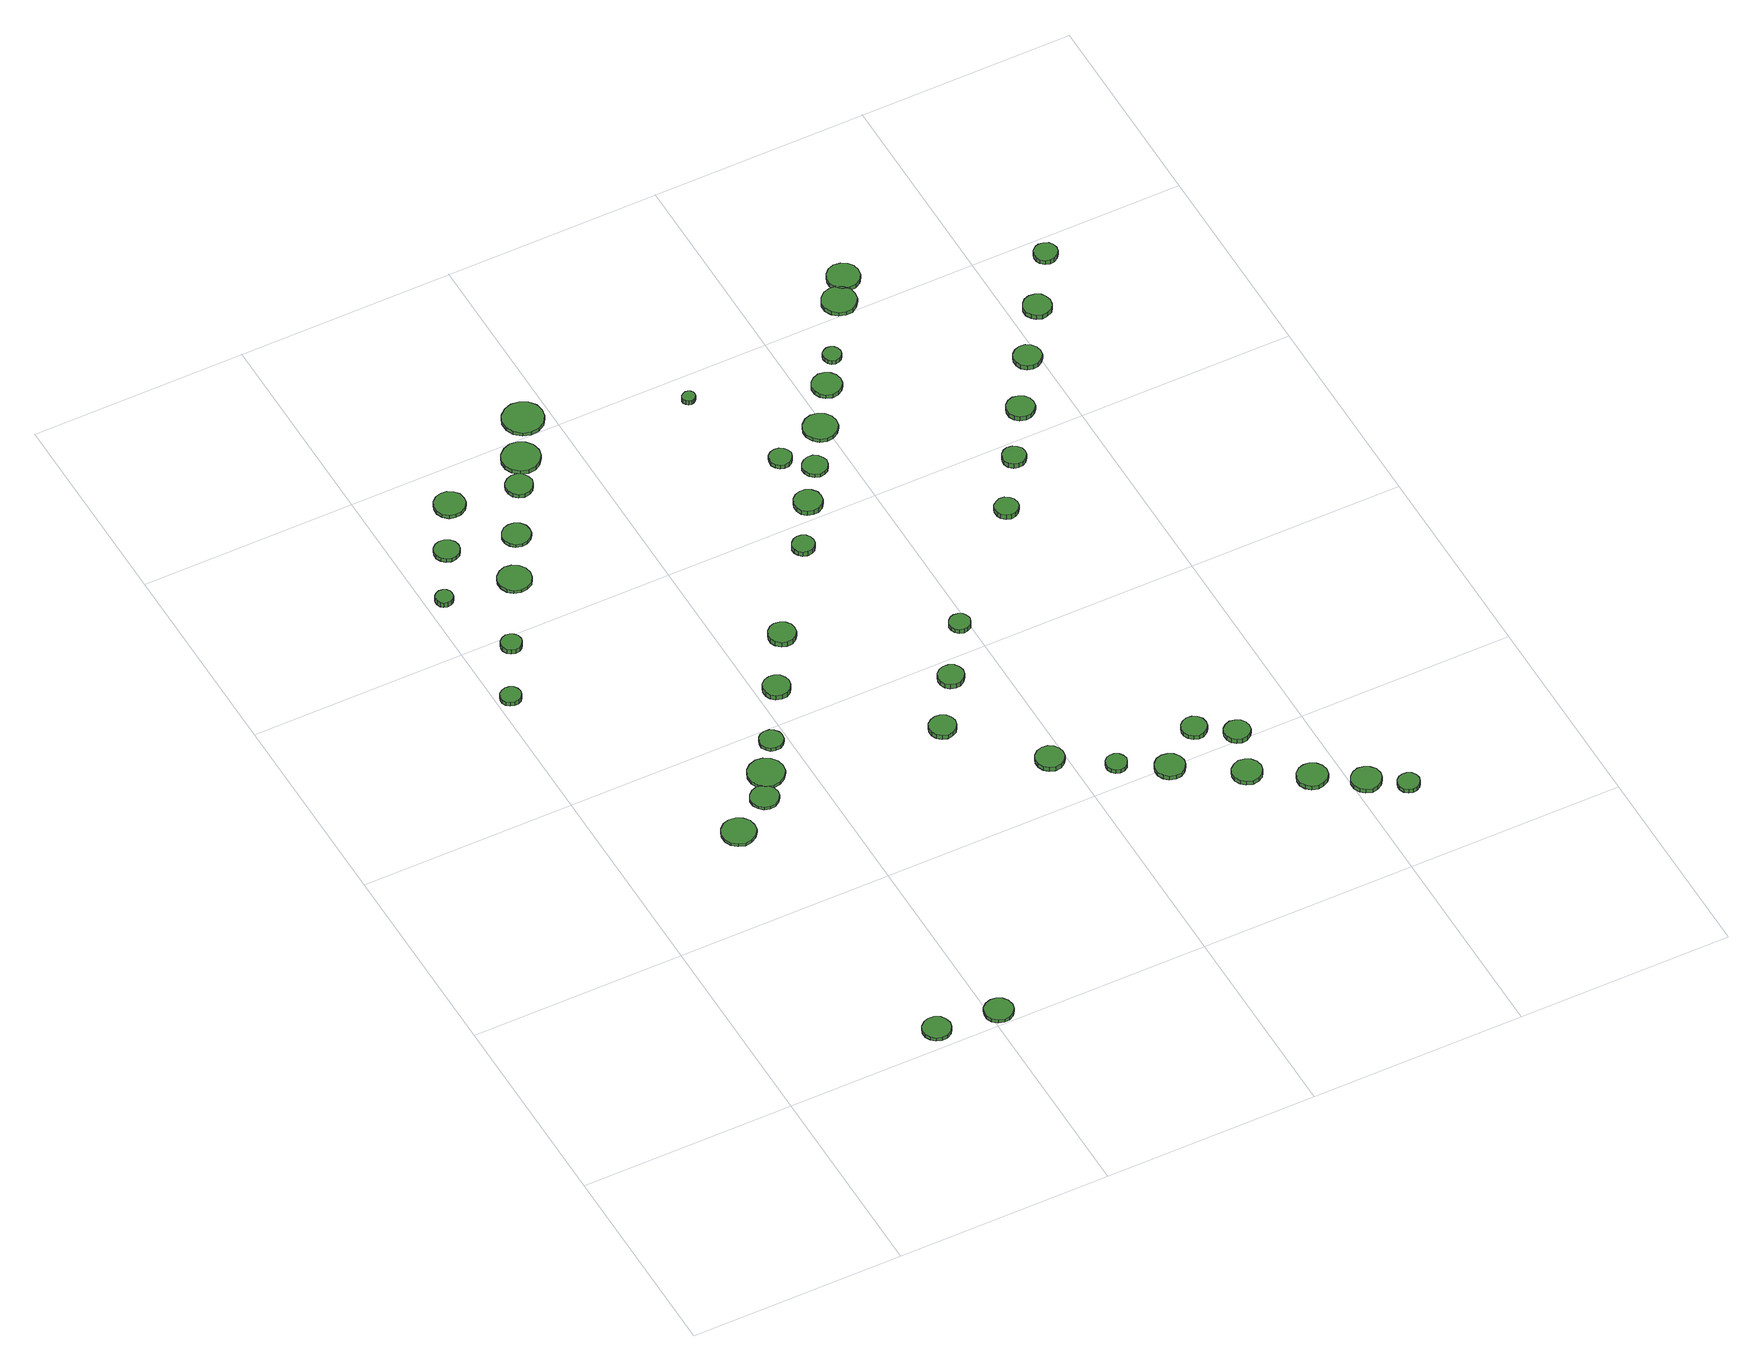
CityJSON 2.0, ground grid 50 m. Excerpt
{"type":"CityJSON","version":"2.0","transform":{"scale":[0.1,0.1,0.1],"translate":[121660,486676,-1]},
"CityObjects":{
"tree1":{"type":"SolitaryVegetationObject","attributes":{"function":"something"},"geometry":[{"type":"MultiSurface","lod":"1","boundaries":[[[0,1,2,3,4,5,6,7,8,9,10,11,12,13,14]],[[15,16,17,18,19,20,21,22,23,24,25,26,27,28,29]],[[0,29,28,1]],[[1,28,27,2]],[[2,27,26,3]],[[3,26,25,4]],[[4,25,24,5]],[[5,24,23,6]],[[6,23,22,7]],[[7,22,21,8]],[[8,21,20,9]],[[9,20,19,10]],[[10,19,18,11]],[[11,18,17,12]],[[12,17,16,13]],[[13,16,15,14]],[[14,15,29,0]]]}]},
"tree2":{"type":"SolitaryVegetationObject","attributes":{"function":"something"},"geometry":[{"type":"MultiSurface","lod":"1","boundaries":[[[30,31,32,33,34,35,36,37,38,39,40,41,42,43,44]],[[45,46,47,48,49,50,51,52,53,54,55,56,57,58,59]],[[30,59,58,31]],[[31,58,57,32]],[[32,57,56,33]],[[33,56,55,34]],[[34,55,54,35]],[[35,54,53,36]],[[36,53,52,37]],[[37,52,51,38]],[[38,51,50,39]],[[39,50,49,40]],[[40,49,48,41]],[[41,48,47,42]],[[42,47,46,43]],[[43,46,45,44]],[[44,45,59,30]]]}]},
"tree3":{"type":"SolitaryVegetationObject","attributes":{"function":"something"},"geometry":[{"type":"MultiSurface","lod":"1","boundaries":[[[60,61,62,63,64,65,66,67,68,69,70,71,72,73,74]],[[75,76,77,78,79,80,81,82,83,84,85,86,87,88,89]],[[60,89,88,61]],[[61,88,87,62]],[[62,87,86,63]],[[63,86,85,64]],[[64,85,84,65]],[[65,84,83,66]],[[66,83,82,67]],[[67,82,81,68]],[[68,81,80,69]],[[69,80,79,70]],[[70,79,78,71]],[[71,78,77,72]],[[72,77,76,73]],[[73,76,75,74]],[[74,75,89,60]]]}]},
"tree4":{"type":"SolitaryVegetationObject","attributes":{"function":"something"},"geometry":[{"type":"MultiSurface","lod":"1","boundaries":[[[90,91,92,93,94,95,96,97,98,99,100,101,102,103,104]],[[105,106,107,108,109,110,111,112,113,114,115,116,117,118,119]],[[90,119,118,91]],[[91,118,117,92]],[[92,117,116,93]],[[93,116,115,94]],[[94,115,114,95]],[[95,114,113,96]],[[96,113,112,97]],[[97,112,111,98]],[[98,111,110,99]],[[99,110,109,100]],[[100,109,108,101]],[[101,108,107,102]],[[102,107,106,103]],[[103,106,105,104]],[[104,105,119,90]]]}]},
"tree5":{"type":"SolitaryVegetationObject","attributes":{"function":"something"},"geometry":[{"type":"MultiSurface","lod":"1","boundaries":[[[120,121,122,123,124,125,126,127,128,129,130,131,132,133,134]],[[135,136,137,138,139,140,141,142,143,144,145,146,147,148,149]],[[120,149,148,121]],[[121,148,147,122]],[[122,147,146,123]],[[123,146,145,124]],[[124,145,144,125]],[[125,144,143,126]],[[126,143,142,127]],[[127,142,141,128]],[[128,141,140,129]],[[129,140,139,130]],[[130,139,138,131]],[[131,138,137,132]],[[132,137,136,133]],[[133,136,135,134]],[[134,135,149,120]]]}]},
"tree6":{"type":"SolitaryVegetationObject","attributes":{"function":"something"},"geometry":[{"type":"MultiSurface","lod":"1","boundaries":[[[150,151,152,153,154,155,156,157,158,159,160,161,162,163,164]],[[165,166,167,168,169,170,171,172,173,174,175,176,177,178,179]],[[150,179,178,151]],[[151,178,177,152]],[[152,177,176,153]],[[153,176,175,154]],[[154,175,174,155]],[[155,174,173,156]],[[156,173,172,157]],[[157,172,171,158]],[[158,171,170,159]],[[159,170,169,160]],[[160,169,168,161]],[[161,168,167,162]],[[162,167,166,163]],[[163,166,165,164]],[[164,165,179,150]]]}]},
"tree7":{"type":"SolitaryVegetationObject","attributes":{"function":"something"},"geometry":[{"type":"MultiSurface","lod":"1","boundaries":[[[180,181,182,183,184,185,186,187,188,189,190,191,192,193,194]],[[195,196,197,198,199,200,201,202,203,204,205,206,207,208,209]],[[180,209,208,181]],[[181,208,207,182]],[[182,207,206,183]],[[183,206,205,184]],[[184,205,204,185]],[[185,204,203,186]],[[186,203,202,187]],[[187,202,201,188]],[[188,201,200,189]],[[189,200,199,190]],[[190,199,198,191]],[[191,198,197,192]],[[192,197,196,193]],[[193,196,195,194]],[[194,195,209,180]]]}]},
"tree8":{"type":"SolitaryVegetationObject","attributes":{"function":"something"},"geometry":[{"type":"MultiSurface","lod":"1","boundaries":[[[210,211,212,213,214,215,216,217,218,219,220,221,222,223,224]],[[225,226,227,228,229,230,231,232,233,234,235,236,237,238,239]],[[210,239,238,211]],[[211,238,237,212]],[[212,237,236,213]],[[213,236,235,214]],[[214,235,234,215]],[[215,234,233,216]],[[216,233,232,217]],[[217,232,231,218]],[[218,231,230,219]],[[219,230,229,220]],[[220,229,228,221]],[[221,228,227,222]],[[222,227,226,223]],[[223,226,225,224]],[[224,225,239,210]]]}]},
"tree9":{"type":"SolitaryVegetationObject","attributes":{"function":"something"},"geometry":[{"type":"MultiSurface","lod":"1","boundaries":[[[240,241,242,243,244,245,246,247,248,249,250,251,252,253,254]],[[255,256,257,258,259,260,261,262,263,264,265,266,267,268,269]],[[240,269,268,241]],[[241,268,267,242]],[[242,267,266,243]],[[243,266,265,244]],[[244,265,264,245]],[[245,264,263,246]],[[246,263,262,247]],[[247,262,261,248]],[[248,261,260,249]],[[249,260,259,250]],[[250,259,258,251]],[[251,258,257,252]],[[252,257,256,253]],[[253,256,255,254]],[[254,255,269,240]]]}]},
"tree10":{"type":"SolitaryVegetationObject","attributes":{"function":"something"},"geometry":[{"type":"MultiSurface","lod":"1","boundaries":[[[270,271,272,273,274,275,276,277,278,279,280,281,282,283,284]],[[285,286,287,288,289,290,291,292,293,294,295,296,297,298,299]],[[270,299,298,271]],[[271,298,297,272]],[[272,297,296,273]],[[273,296,295,274]],[[274,295,294,275]],[[275,294,293,276]],[[276,293,292,277]],[[277,292,291,278]],[[278,291,290,279]],[[279,290,289,280]],[[280,289,288,281]],[[281,288,287,282]],[[282,287,286,283]],[[283,286,285,284]],[[284,285,299,270]]]}]},
"tree11":{"type":"SolitaryVegetationObject","attributes":{"function":"something"},"geometry":[{"type":"MultiSurface","lod":"1","boundaries":[[[300,301,302,303,304,305,306,307,308,309,310,311,312,313,314]],[[315,316,317,318,319,320,321,322,323,324,325,326,327,328,329]],[[300,329,328,301]],[[301,328,327,302]],[[302,327,326,303]],[[303,326,325,304]],[[304,325,324,305]],[[305,324,323,306]],[[306,323,322,307]],[[307,322,321,308]],[[308,321,320,309]],[[309,320,319,310]],[[310,319,318,311]],[[311,318,317,312]],[[312,317,316,313]],[[313,316,315,314]],[[314,315,329,300]]]}]},
"tree12":{"type":"SolitaryVegetationObject","attributes":{"function":"something"},"geometry":[{"type":"MultiSurface","lod":"1","boundaries":[[[330,331,332,333,334,335,336,337,338,339,340,341,342,343,344]],[[345,346,347,348,349,350,351,352,353,354,355,356,357,358,359]],[[330,359,358,331]],[[331,358,357,332]],[[332,357,356,333]],[[333,356,355,334]],[[334,355,354,335]],[[335,354,353,336]],[[336,353,352,337]],[[337,352,351,338]],[[338,351,350,339]],[[339,350,349,340]],[[340,349,348,341]],[[341,348,347,342]],[[342,347,346,343]],[[343,346,345,344]],[[344,345,359,330]]]}]},
"tree13":{"type":"SolitaryVegetationObject","attributes":{"function":"something"},"geometry":[{"type":"MultiSurface","lod":"1","boundaries":[[[360,361,362,363,364,365,366,367,368,369,370,371,372,373,374]],[[375,376,377,378,379,380,381,382,383,384,385,386,387,388,389]],[[360,389,388,361]],[[361,388,387,362]],[[362,387,386,363]],[[363,386,385,364]],[[364,385,384,365]],[[365,384,383,366]],[[366,383,382,367]],[[367,382,381,368]],[[368,381,380,369]],[[369,380,379,370]],[[370,379,378,371]],[[371,378,377,372]],[[372,377,376,373]],[[373,376,375,374]],[[374,375,389,360]]]}]},
"tree14":{"type":"SolitaryVegetationObject","attributes":{"function":"something"},"geometry":[{"type":"MultiSurface","lod":"1","boundaries":[[[390,391,392,393,394,395,396,397,398,399,400,401,402,403,404]],[[405,406,407,408,409,410,411,412,413,414,415,416,417,418,419]],[[390,419,418,391]],[[391,418,417,392]],[[392,417,416,393]],[[393,416,415,394]],[[394,415,414,395]],[[395,414,413,396]],[[396,413,412,397]],[[397,412,411,398]],[[398,411,410,399]],[[399,410,409,400]],[[400,409,408,401]],[[401,408,407,402]],[[402,407,406,403]],[[403,406,405,404]],[[404,405,419,390]]]}]},
"tree15":{"type":"SolitaryVegetationObject","attributes":{"function":"something"},"geometry":[{"type":"MultiSurface","lod":"1","boundaries":[[[420,421,422,423,424,425,426,427,428,429,430,431,432,433,434]],[[435,436,437,438,439,440,441,442,443,444,445,446,447,448,449]],[[420,449,448,421]],[[421,448,447,422]],[[422,447,446,423]],[[423,446,445,424]],[[424,445,444,425]],[[425,444,443,426]],[[426,443,442,427]],[[427,442,441,428]],[[428,441,440,429]],[[429,440,439,430]],[[430,439,438,431]],[[431,438,437,432]],[[432,437,436,433]],[[433,436,435,434]],[[434,435,449,420]]]}]},
"tree16":{"type":"SolitaryVegetationObject","attributes":{"function":"something"},"geometry":[{"type":"MultiSurface","lod":"1","boundaries":[[[450,451,452,453,454,455,456,457,458,459,460,461,462,463,464]],[[465,466,467,468,469,470,471,472,473,474,475,476,477,478,479]],[[450,479,478,451]],[[451,478,477,452]],[[452,477,476,453]],[[453,476,475,454]],[[454,475,474,455]],[[455,474,473,456]],[[456,473,472,457]],[[457,472,471,458]],[[458,471,470,459]],[[459,470,469,460]],[[460,469,468,461]],[[461,468,467,462]],[[462,467,466,463]],[[463,466,465,464]],[[464,465,479,450]]]}]},
"tree17":{"type":"SolitaryVegetationObject","attributes":{"function":"something"},"geometry":[{"type":"MultiSurface","lod":"1","boundaries":[[[480,481,482,483,484,485,486,487,488,489,490,491,492,493,494]],[[495,496,497,498,499,500,501,502,503,504,505,506,507,508,509]],[[480,509,508,481]],[[481,508,507,482]],[[482,507,506,483]],[[483,506,505,484]],[[484,505,504,485]],[[485,504,503,486]],[[486,503,502,487]],[[487,502,501,488]],[[488,501,500,489]],[[489,500,499,490]],[[490,499,498,491]],[[491,498,497,492]],[[492,497,496,493]],[[493,496,495,494]],[[494,495,509,480]]]}]},
"tree18":{"type":"SolitaryVegetationObject","attributes":{"function":"something"},"geometry":[{"type":"MultiSurface","lod":"1","boundaries":[[[510,511,512,513,514,515,516,517,518,519,520,521,522,523,524]],[[525,526,527,528,529,530,531,532,533,534,535,536,537,538,539]],[[510,539,538,511]],[[511,538,537,512]],[[512,537,536,513]],[[513,536,535,514]],[[514,535,534,515]],[[515,534,533,516]],[[516,533,532,517]],[[517,532,531,518]],[[518,531,530,519]],[[519,530,529,520]],[[520,529,528,521]],[[521,528,527,522]],[[522,527,526,523]],[[523,526,525,524]],[[524,525,539,510]]]}]},
"tree19":{"type":"SolitaryVegetationObject","attributes":{"function":"something"},"geometry":[{"type":"MultiSurface","lod":"1","boundaries":[[[540,541,542,543,544,545,546,547,548,549,550,551,552,553,554]],[[555,556,557,558,559,560,561,562,563,564,565,566,567,568,569]],[[540,569,568,541]],[[541,568,567,542]],[[542,567,566,543]],[[543,566,565,544]],[[544,565,564,545]],[[545,564,563,546]],[[546,563,562,547]],[[547,562,561,548]],[[548,561,560,549]],[[549,560,559,550]],[[550,559,558,551]],[[551,558,557,552]],[[552,557,556,553]],[[553,556,555,554]],[[554,555,569,540]]]}]},
"tree20":{"type":"SolitaryVegetationObject","attributes":{"function":"something"},"geometry":[{"type":"MultiSurface","lod":"1","boundaries":[[[570,571,572,573,574,575,576,577,578,579,580,581,582,583,584]],[[585,586,587,588,589,590,591,592,593,594,595,596,597,598,599]],[[570,599,598,571]],[[571,598,597,572]],[[572,597,596,573]],[[573,596,595,574]],[[574,595,594,575]],[[575,594,593,576]],[[576,593,592,577]],[[577,592,591,578]],[[578,591,590,579]],[[579,590,589,580]],[[580,589,588,581]],[[581,588,587,582]],[[582,587,586,583]],[[583,586,585,584]],[[584,585,599,570]]]}]},
"tree21":{"type":"SolitaryVegetationObject","attributes":{"function":"something"},"geometry":[{"type":"MultiSurface","lod":"1","boundaries":[[[600,601,602,603,604,605,606,607,608,609,610,611,612,613,614]],[[615,616,617,618,619,620,621,622,623,624,625,626,627,628,629]],[[600,629,628,601]],[[601,628,627,602]],[[602,627,626,603]],[[603,626,625,604]],[[604,625,624,605]],[[605,624,623,606]],[[606,623,622,607]],[[607,622,621,608]],[[608,621,620,609]],[[609,620,619,610]],[[610,619,618,611]],[[611,618,617,612]],[[612,617,616,613]],[[613,616,615,614]],[[614,615,629,600]]]}]},
"tree22":{"type":"SolitaryVegetationObject","attributes":{"function":"something"},"geometry":[{"type":"MultiSurface","lod":"1","boundaries":[[[630,631,632,633,634,635,636,637,638,639,640,641,642,643,644]],[[645,646,647,648,649,650,651,652,653,654,655,656,657,658,659]],[[630,659,658,631]],[[631,658,657,632]],[[632,657,656,633]],[[633,656,655,634]],[[634,655,654,635]],[[635,654,653,636]],[[636,653,652,637]],[[637,652,651,638]],[[638,651,650,639]],[[639,650,649,640]],[[640,649,648,641]],[[641,648,647,642]],[[642,647,646,643]],[[643,646,645,644]],[[644,645,659,630]]]}]},
"tree23":{"type":"SolitaryVegetationObject","attributes":{"function":"something"},"geometry":[{"type":"MultiSurface","lod":"1","boundaries":[[[660,661,662,663,664,665,666,667,668,669,670,671,672,673,674]],[[675,676,677,678,679,680,681,682,683,684,685,686,687,688,689]],[[660,689,688,661]],[[661,688,687,662]],[[662,687,686,663]],[[663,686,685,664]],[[664,685,684,665]],[[665,684,683,666]],[[666,683,682,667]],[[667,682,681,668]],[[668,681,680,669]],[[669,680,679,670]],[[670,679,678,671]],[[671,678,677,672]],[[672,677,676,673]],[[673,676,675,674]],[[674,675,689,660]]]}]},
"tree24":{"type":"SolitaryVegetationObject","attributes":{"function":"something"},"geometry":[{"type":"MultiSurface","lod":"1","boundaries":[[[690,691,692,693,694,695,696,697,698,699,700,701,702,703,704]],[[705,706,707,708,709,710,711,712,713,714,715,716,717,718,719]],[[690,719,718,691]],[[691,718,717,692]],[[692,717,716,693]],[[693,716,715,694]],[[694,715,714,695]],[[695,714,713,696]],[[696,713,712,697]],[[697,712,711,698]],[[698,711,710,699]],[[699,710,709,700]],[[700,709,708,701]],[[701,708,707,702]],[[702,707,706,703]],[[703,706,705,704]],[[704,705,719,690]]]}]},
"tree25":{"type":"SolitaryVegetationObject","attributes":{"function":"something"},"geometry":[{"type":"MultiSurface","lod":"1","boundaries":[[[720,721,722,723,724,725,726,727,728,729,730,731,732,733,734]],[[735,736,737,738,739,740,741,742,743,744,745,746,747,748,749]],[[720,749,748,721]],[[721,748,747,722]],[[722,747,746,723]],[[723,746,745,724]],[[724,745,744,725]],[[725,744,743,726]],[[726,743,742,727]],[[727,742,741,728]],[[728,741,740,729]],[[729,740,739,730]],[[730,739,738,731]],[[731,738,737,732]],[[732,737,736,733]],[[733,736,735,734]],[[734,735,749,720]]]}]},
"tree26":{"type":"SolitaryVegetationObject","attributes":{"function":"something"},"geometry":[{"type":"MultiSurface","lod":"1","boundaries":[[[750,751,752,753,754,755,756,757,758,759,760,761,762,763,764]],[[765,766,767,768,769,770,771,772,773,774,775,776,777,778,779]],[[750,779,778,751]],[[751,778,777,752]],[[752,777,776,753]],[[753,776,775,754]],[[754,775,774,755]],[[755,774,773,756]],[[756,773,772,757]],[[757,772,771,758]],[[758,771,770,759]],[[759,770,769,760]],[[760,769,768,761]],[[761,768,767,762]],[[762,767,766,763]],[[763,766,765,764]],[[764,765,779,750]]]}]},
"tree27":{"type":"SolitaryVegetationObject","attributes":{"function":"something"},"geometry":[{"type":"MultiSurface","lod":"1","boundaries":[[[780,781,782,783,784,785,786,787,788,789,790,791,792,793,794]],[[795,796,797,798,799,800,801,802,803,804,805,806,807,808,809]],[[780,809,808,781]],[[781,808,807,782]],[[782,807,806,783]],[[783,806,805,784]],[[784,805,804,785]],[[785,804,803,786]],[[786,803,802,787]],[[787,802,801,788]],[[788,801,800,789]],[[789,800,799,790]],[[790,799,798,791]],[[791,798,797,792]],[[792,797,796,793]],[[793,796,795,794]],[[794,795,809,780]]]}]},
"tree28":{"type":"SolitaryVegetationObject","attributes":{"function":"something"},"geometry":[{"type":"MultiSurface","lod":"1","boundaries":[[[810,811,812,813,814,815,816,817,818,819,820,821,822,823,824]],[[825,826,827,828,829,830,831,832,833,834,835,836,837,838,839]],[[810,839,838,811]],[[811,838,837,812]],[[812,837,836,813]],[[813,836,835,814]],[[814,835,834,815]],[[815,834,833,816]],[[816,833,832,817]],[[817,832,831,818]],[[818,831,830,819]],[[819,830,829,820]],[[820,829,828,821]],[[821,828,827,822]],[[822,827,826,823]],[[823,826,825,824]],[[824,825,839,810]]]}]},
"tree29":{"type":"SolitaryVegetationObject","attributes":{"function":"something"},"geometry":[{"type":"MultiSurface","lod":"1","boundaries":[[[840,841,842,843,844,845,846,847,848,849,850,851,852,853,854]],[[855,856,857,858,859,860,861,862,863,864,865,866,867,868,869]],[[840,869,868,841]],[[841,868,867,842]],[[842,867,866,843]],[[843,866,865,844]],[[844,865,864,845]],[[845,864,863,846]],[[846,863,862,847]],[[847,862,861,848]],[[848,861,860,849]],[[849,860,859,850]],[[850,859,858,851]],[[851,858,857,852]],[[852,857,856,853]],[[853,856,855,854]],[[854,855,869,840]]]}]},
"tree30":{"type":"SolitaryVegetationObject","attributes":{"function":"something"},"geometry":[{"type":"MultiSurface","lod":"1","boundaries":[[[870,871,872,873,874,875,876,877,878,879,880,881,882,883,884]],[[885,886,887,888,889,890,891,892,893,894,895,896,897,898,899]],[[870,899,898,871]],[[871,898,897,872]],[[872,897,896,873]],[[873,896,895,874]],[[874,895,894,875]],[[875,894,893,876]],[[876,893,892,877]],[[877,892,891,878]],[[878,891,890,879]],[[879,890,889,880]],[[880,889,888,881]],[[881,888,887,882]],[[882,887,886,883]],[[883,886,885,884]],[[884,885,899,870]]]}]},
"tree31":{"type":"SolitaryVegetationObject","attributes":{"function":"something"},"geometry":[{"type":"MultiSurface","lod":"1","boundaries":[[[900,901,902,903,904,905,906,907,908,909,910,911,912,913,914]],[[915,916,917,918,919,920,921,922,923,924,925,926,927,928,929]],[[900,929,928,901]],[[901,928,927,902]],[[902,927,926,903]],[[903,926,925,904]],[[904,925,924,905]],[[905,924,923,906]],[[906,923,922,907]],[[907,922,921,908]],[[908,921,920,909]],[[909,920,919,910]],[[910,919,918,911]],[[911,918,917,912]],[[912,917,916,913]],[[913,916,915,914]],[[914,915,929,900]]]}]},
"tree32":{"type":"SolitaryVegetationObject","attributes":{"function":"something"},"geometry":[{"type":"MultiSurface","lod":"1","boundaries":[[[930,931,932,933,934,935,936,937,938,939,940,941,942,943,944]],[[945,946,947,948,949,950,951,952,953,954,955,956,957,958,959]],[[930,959,958,931]],[[931,958,957,932]],[[932,957,956,933]],[[933,956,955,934]],[[934,955,954,935]],[[935,954,953,936]],[[936,953,952,937]],[[937,952,951,938]],[[938,951,950,939]],[[939,950,949,940]],[[940,949,948,941]],[[941,948,947,942]],[[942,947,946,943]],[[943,946,945,944]],[[944,945,959,930]]]}]},
"tree33":{"type":"SolitaryVegetationObject","attributes":{"function":"something"},"geometry":[{"type":"MultiSurface","lod":"1","boundaries":[[[960,961,962,963,964,965,966,967,968,969,970,971,972,973,974]],[[975,976,977,978,979,980,981,982,983,984,985,986,987,988,989]],[[960,989,988,961]],[[961,988,987,962]],[[962,987,986,963]],[[963,986,985,964]],[[964,985,984,965]],[[965,984,983,966]],[[966,983,982,967]],[[967,982,981,968]],[[968,981,980,969]],[[969,980,979,970]],[[970,979,978,971]],[[971,978,977,972]],[[972,977,976,973]],[[973,976,975,974]],[[974,975,989,960]]]}]},
"tree34":{"type":"SolitaryVegetationObject","attributes":{"function":"something"},"geometry":[{"type":"MultiSurface","lod":"1","boundaries":[[[990,991,992,993,994,995,996,997,998,999,1000,1001,1002,1003,1004]],[[1005,1006,1007,1008,1009,1010,1011,1012,1013,1014,1015,1016,1017,1018,1019]],[[990,1019,1018,991]],[[991,1018,1017,992]],[[992,1017,1016,993]],[[993,1016,1015,994]],[[994,1015,1014,995]],[[995,1014,1013,996]],[[996,1013,1012,997]],[[997,1012,1011,998]],[[998,1011,1010,999]],[[999,1010,1009,1000]],[[1000,1009,1008,1001]],[[1001,1008,1007,1002]],[[1002,1007,1006,1003]],[[1003,1006,1005,1004]],[[1004,1005,1019,990]]]}]},
"tree35":{"type":"SolitaryVegetationObject","attributes":{"function":"something"},"geometry":[{"type":"MultiSurface","lod":"1","boundaries":[[[1020,1021,1022,1023,1024,1025,1026,1027,1028,1029,1030,1031,1032,1033,1034]],[[1035,1036,1037,1038,1039,1040,1041,1042,1043,1044,1045,1046,1047,1048,1049]],[[1020,1049,1048,1021]],[[1021,1048,1047,1022]],[[1022,1047,1046,1023]],[[1023,1046,1045,1024]],[[1024,1045,1044,1025]],[[1025,1044,1043,1026]],[[1026,1043,1042,1027]],[[1027,1042,1041,1028]],[[1028,1041,1040,1029]],[[1029,1040,1039,1030]],[[1030,1039,1038,1031]],[[1031,1038,1037,1032]],[[1032,1037,1036,1033]],[[1033,1036,1035,1034]],[[1034,1035,1049,1020]]]}]},
"tree36":{"type":"SolitaryVegetationObject","attributes":{"function":"something"},"geometry":[{"type":"MultiSurface","lod":"1","boundaries":[[[1050,1051,1052,1053,1054,1055,1056,1057,1058,1059,1060,1061,1062,1063,1064]],[[1065,1066,1067,1068,1069,1070,1071,1072,1073,1074,1075,1076,1077,1078,1079]],[[1050,1079,1078,1051]],[[1051,1078,1077,1052]],[[1052,1077,1076,1053]],[[1053,1076,1075,1054]],[[1054,1075,1074,1055]],[[1055,1074,1073,1056]],[[1056,1073,1072,1057]],[[1057,1072,1071,1058]],[[1058,1071,1070,1059]],[[1059,1070,1069,1060]],[[1060,1069,1068,1061]],[[1061,1068,1067,1062]],[[1062,1067,1066,1063]],[[1063,1066,1065,1064]],[[1064,1065,1079,1050]]]}]},
"tree37":{"type":"SolitaryVegetationObject","attributes":{"function":"something"},"geometry":[{"type":"MultiSurface","lod":"1","boundaries":[[[1080,1081,1082,1083,1084,1085,1086,1087,1088,1089,1090,1091,1092,1093,1094]],[[1095,1096,1097,1098,1099,1100,1101,1102,1103,1104,1105,1106,1107,1108,1109]],[[1080,1109,1108,1081]],[[1081,1108,1107,1082]],[[1082,1107,1106,1083]],[[1083,1106,1105,1084]],[[1084,1105,1104,1085]],[[1085,1104,1103,1086]],[[1086,1103,1102,1087]],[[1087,1102,1101,1088]],[[1088,1101,1100,1089]],[[1089,1100,1099,1090]],[[1090,1099,1098,1091]],[[1091,1098,1097,1092]],[[1092,1097,1096,1093]],[[1093,1096,1095,1094]],[[1094,1095,1109,1080]]]}]},
"tree38":{"type":"SolitaryVegetationObject","attributes":{"function":"something"},"geometry":[{"type":"MultiSurface","lod":"1","boundaries":[[[1110,1111,1112,1113,1114,1115,1116,1117,1118,1119,1120,1121,1122,1123,1124]],[[1125,1126,1127,1128,1129,1130,1131,1132,1133,1134,1135,1136,1137,1138,1139]],[[1110,1139,1138,1111]],[[1111,1138,1137,1112]],[[1112,1137,1136,1113]],[[1113,1136,1135,1114]],[[1114,1135,1134,1115]],[[1115,1134,1133,1116]],[[1116,1133,1132,1117]],[[1117,1132,1131,1118]],[[1118,1131,1130,1119]],[[1119,1130,1129,1120]],[[1120,1129,1128,1121]],[[1121,1128,1127,1122]],[[1122,1127,1126,1123]],[[1123,1126,1125,1124]],[[1124,1125,1139,1110]]]}]},
"tree39":{"type":"SolitaryVegetationObject","attributes":{"function":"something"},"geometry":[{"type":"MultiSurface","lod":"1","boundaries":[[[1140,1141,1142,1143,1144,1145,1146,1147,1148,1149,1150,1151,1152,1153,1154]],[[1155,1156,1157,1158,1159,1160,1161,1162,1163,1164,1165,1166,1167,1168,1169]],[[1140,1169,1168,1141]],[[1141,1168,1167,1142]],[[1142,1167,1166,1143]],[[1143,1166,1165,1144]],[[1144,1165,1164,1145]],[[1145,1164,1163,1146]],[[1146,1163,1162,1147]],[[1147,1162,1161,1148]],[[1148,1161,1160,1149]],[[1149,1160,1159,1150]],[[1150,1159,1158,1151]],[[1151,1158,1157,1152]],[[1152,1157,1156,1153]],[[1153,1156,1155,1154]],[[1154,1155,1169,1140]]]}]},
"tree40":{"type":"SolitaryVegetationObject","attributes":{"function":"something"},"geometry":[{"type":"MultiSurface","lod":"1","boundaries":[[[1170,1171,1172,1173,1174,1175,1176,1177,1178,1179,1180,1181,1182,1183,1184]],[[1185,1186,1187,1188,1189,1190,1191,1192,1193,1194,1195,1196,1197,1198,1199]],[[1170,1199,1198,1171]],[[1171,1198,1197,1172]],[[1172,1197,1196,1173]],[[1173,1196,1195,1174]],[[1174,1195,1194,1175]],[[1175,1194,1193,1176]],[[1176,1193,1192,1177]],[[1177,1192,1191,1178]],[[1178,1191,1190,1179]],[[1179,1190,1189,1180]],[[1180,1189,1188,1181]],[[1181,1188,1187,1182]],[[1182,1187,1186,1183]],[[1183,1186,1185,1184]],[[1184,1185,1199,1170]]]}]},
"tree41":{"type":"SolitaryVegetationObject","attributes":{"function":"something"},"geometry":[{"type":"MultiSurface","lod":"1","boundaries":[[[1200,1201,1202,1203,1204,1205,1206,1207,1208,1209,1210,1211,1212,1213,1214]],[[1215,1216,1217,1218,1219,1220,1221,1222,1223,1224,1225,1226,1227,1228,1229]],[[1200,1229,1228,1201]],[[1201,1228,1227,1202]],[[1202,1227,1226,1203]],[[1203,1226,1225,1204]],[[1204,1225,1224,1205]],[[1205,1224,1223,1206]],[[1206,1223,1222,1207]],[[1207,1222,1221,1208]],[[1208,1221,1220,1209]],[[1209,1220,1219,1210]],[[1210,1219,1218,1211]],[[1211,1218,1217,1212]],[[1212,1217,1216,1213]],[[1213,1216,1215,1214]],[[1214,1215,1229,1200]]]}]},
"tree42":{"type":"SolitaryVegetationObject","attributes":{"function":"something"},"geometry":[{"type":"MultiSurface","lod":"1","boundaries":[[[1230,1231,1232,1233,1234,1235,1236,1237,1238,1239,1240,1241,1242,1243,1244]],[[1245,1246,1247,1248,1249,1250,1251,1252,1253,1254,1255,1256,1257,1258,1259]],[[1230,1259,1258,1231]],[[1231,1258,1257,1232]],[[1232,1257,1256,1233]],[[1233,1256,1255,1234]],[[1234,1255,1254,1235]],[[1235,1254,1253,1236]],[[1236,1253,1252,1237]],[[1237,1252,1251,1238]],[[1238,1251,1250,1239]],[[1239,1250,1249,1240]],[[1240,1249,1248,1241]],[[1241,1248,1247,1242]],[[1242,1247,1246,1243]],[[1243,1246,1245,1244]],[[1244,1245,1259,1230]]]}]},
"tree43":{"type":"SolitaryVegetationObject","attributes":{"function":"something"},"geometry":[{"type":"MultiSurface","lod":"1","boundaries":[[[1260,1261,1262,1263,1264,1265,1266,1267,1268,1269,1270,1271,1272,1273,1274]],[[1275,1276,1277,1278,1279,1280,1281,1282,1283,1284,1285,1286,1287,1288,1289]],[[1260,1289,1288,1261]],[[1261,1288,1287,1262]],[[1262,1287,1286,1263]],[[1263,1286,1285,1264]],[[1264,1285,1284,1265]],[[1265,1284,1283,1266]],[[1266,1283,1282,1267]],[[1267,1282,1281,1268]],[[1268,1281,1280,1269]],[[1269,1280,1279,1270]],[[1270,1279,1278,1271]],[[1271,1278,1277,1272]],[[1272,1277,1276,1273]],[[1273,1276,1275,1274]],[[1274,1275,1289,1260]]]}]},
"tree44":{"type":"SolitaryVegetationObject","attributes":{"function":"something"},"geometry":[{"type":"MultiSurface","lod":"1","boundaries":[[[1290,1291,1292,1293,1294,1295,1296,1297,1298,1299,1300,1301,1302,1303,1304]],[[1305,1306,1307,1308,1309,1310,1311,1312,1313,1314,1315,1316,1317,1318,1319]],[[1290,1319,1318,1291]],[[1291,1318,1317,1292]],[[1292,1317,1316,1293]],[[1293,1316,1315,1294]],[[1294,1315,1314,1295]],[[1295,1314,1313,1296]],[[1296,1313,1312,1297]],[[1297,1312,1311,1298]],[[1298,1311,1310,1299]],[[1299,1310,1309,1300]],[[1300,1309,1308,1301]],[[1301,1308,1307,1302]],[[1302,1307,1306,1303]],[[1303,1306,1305,1304]],[[1304,1305,1319,1290]]]}]},
"tree45":{"type":"SolitaryVegetationObject","attributes":{"function":"something"},"geometry":[{"type":"MultiSurface","lod":"1","boundaries":[[[1320,1321,1322,1323,1324,1325,1326,1327,1328,1329,1330,1331,1332,1333,1334]],[[1335,1336,1337,1338,1339,1340,1341,1342,1343,1344,1345,1346,1347,1348,1349]],[[1320,1349,1348,1321]],[[1321,1348,1347,1322]],[[1322,1347,1346,1323]],[[1323,1346,1345,1324]],[[1324,1345,1344,1325]],[[1325,1344,1343,1326]],[[1326,1343,1342,1327]],[[1327,1342,1341,1328]],[[1328,1341,1340,1329]],[[1329,1340,1339,1330]],[[1330,1339,1338,1331]],[[1331,1338,1337,1332]],[[1332,1337,1336,1333]],[[1333,1336,1335,1334]],[[1334,1335,1349,1320]]]}]},
"tree46":{"type":"SolitaryVegetationObject","attributes":{"function":"something"},"geometry":[{"type":"MultiSurface","lod":"1","boundaries":[[[1350,1351,1352,1353,1354,1355,1356,1357,1358,1359,1360,1361,1362,1363,1364]],[[1365,1366,1367,1368,1369,1370,1371,1372,1373,1374,1375,1376,1377,1378,1379]],[[1350,1379,1378,1351]],[[1351,1378,1377,1352]],[[1352,1377,1376,1353]],[[1353,1376,1375,1354]],[[1354,1375,1374,1355]],[[1355,1374,1373,1356]],[[1356,1373,1372,1357]],[[1357,1372,1371,1358]],[[1358,1371,1370,1359]],[[1359,1370,1369,1360]],[[1360,1369,1368,1361]],[[1361,1368,1367,1362]],[[1362,1367,1366,1363]],[[1363,1366,1365,1364]],[[1364,1365,1379,1350]]]}]}
},
"vertices":[
[411,49,17],[408,62,17],[401,73,17],[389,80,17],[375,81,17],[363,77,17],[353,68,17],[347,55,17],[347,42,17],[353,30,17],[363,21,17],[375,17,17],[389,18,17],[401,25,17],[408,36,17],[408,36,8],[401,25,8],[389,18,8],[375,17,8],[363,21,8],[353,30,8],[347,42,8],[347,55,8],[353,68,8],[363,77,8],[375,81,8],[389,80,8],[401,73,8],[408,62,8],[411,49,8],
[55,1334,23],[53,1344,23],[47,1352,23],[39,1356,23],[29,1357,23],[20,1354,23],[12,1348,23],[8,1339,23],[8,1329,23],[12,1320,23],[20,1314,23],[29,1311,23],[39,1312,23],[47,1316,23],[53,1324,23],[53,1324,11],[47,1316,11],[39,1312,11],[29,1311,11],[20,1314,11],[12,1320,11],[8,1329,11],[8,1339,11],[12,1348,11],[20,1354,11],[29,1357,11],[39,1356,11],[47,1352,11],[53,1344,11],[55,1334,11],
[315,757,17],[312,773,17],[302,786,17],[288,794,17],[272,796,17],[257,791,17],[245,780,17],[238,765,17],[238,749,17],[245,734,17],[257,723,17],[272,718,17],[288,720,17],[302,728,17],[312,741,17],[312,741,9],[302,728,9],[288,720,9],[272,718,9],[257,723,9],[245,734,9],[238,749,9],[238,765,9],[245,780,9],[257,791,9],[272,796,9],[288,794,9],[302,786,9],[312,773,9],[315,757,9],
[554,34,17],[551,48,17],[543,59,17],[531,66,17],[518,67,17],[505,63,17],[494,54,17],[489,41,17],[489,28,17],[494,15,17],[505,6,17],[518,2,17],[531,3,17],[543,10,17],[551,21,17],[551,21,8],[543,10,8],[531,3,8],[518,2,8],[505,6,8],[494,15,8],[489,28,8],[489,41,8],[494,54,8],[505,63,8],[518,67,8],[531,66,8],[543,59,8],[551,48,8],[554,34,8],
[62,1658,20],[61,1666,20],[56,1673,20],[49,1677,20],[40,1678,20],[32,1675,20],[26,1669,20],[23,1662,20],[23,1654,20],[26,1646,20],[32,1640,20],[40,1638,20],[49,1639,20],[56,1643,20],[61,1650,20],[61,1650,7],[56,1643,7],[49,1639,7],[40,1638,7],[32,1640,7],[26,1646,7],[23,1654,7],[23,1662,7],[26,1669,7],[32,1675,7],[40,1678,7],[49,1677,7],[56,1673,7],[61,1666,7],[62,1658,7],
[128,1468,25],[126,1478,25],[120,1486,25],[112,1491,25],[102,1492,25],[93,1489,25],[85,1482,25],[81,1473,25],[81,1463,25],[85,1454,25],[93,1448,25],[102,1445,25],[112,1446,25],[120,1451,25],[126,1459,25],[126,1459,12],[120,1451,12],[112,1446,12],[102,1445,12],[93,1448,12],[85,1454,12],[81,1463,12],[81,1473,12],[85,1482,12],[93,1489,12],[102,1492,12],[112,1491,12],[120,1486,12],[126,1478,12],[128,1468,12],
[406,822,15],[403,835,15],[395,846,15],[383,853,15],[370,855,15],[357,850,15],[347,841,15],[341,829,15],[341,815,15],[347,803,15],[357,794,15],[370,790,15],[383,791,15],[395,798,15],[403,809,15],[403,809,8],[395,798,8],[383,791,8],[370,790,8],[357,794,8],[347,803,8],[341,815,8],[341,829,8],[347,841,8],[357,850,8],[370,855,8],[383,853,8],[395,846,8],[403,835,8],[406,822,8],
[142,1780,17],[140,1791,17],[133,1801,17],[122,1807,17],[110,1808,17],[99,1805,17],[90,1797,17],[85,1786,17],[85,1774,17],[90,1763,17],[99,1755,17],[110,1751,17],[122,1752,17],[133,1758,17],[140,1768,17],[140,1768,7],[133,1758,7],[122,1752,7],[110,1751,7],[99,1755,7],[90,1763,7],[85,1774,7],[85,1786,7],[90,1797,7],[99,1805,7],[110,1808,7],[122,1807,7],[133,1801,7],[140,1791,7],[142,1780,7],
[451,883,16],[447,900,16],[437,914,16],[422,923,16],[405,925,16],[388,919,16],[375,908,16],[368,892,16],[368,874,16],[375,858,16],[388,847,16],[405,841,16],[422,843,16],[437,852,16],[447,866,16],[447,866,8],[437,852,8],[422,843,8],[405,841,8],[388,847,8],[375,858,8],[368,874,8],[368,892,8],[375,908,8],[388,919,8],[405,925,8],[422,923,8],[437,914,8],[447,900,8],[451,883,8],
[240,1639,16],[237,1654,16],[228,1667,16],[214,1675,16],[198,1677,16],[183,1672,16],[171,1661,16],[165,1647,16],[165,1631,16],[171,1616,16],[183,1606,16],[198,1601,16],[214,1603,16],[228,1610,16],[237,1623,16],[237,1623,8],[228,1610,8],[214,1603,8],[198,1601,8],[183,1606,8],[171,1616,8],[165,1631,8],[165,1647,8],[171,1661,8],[183,1672,8],[198,1677,8],[214,1675,8],[228,1667,8],[237,1654,8],[240,1639,8],
[218,1897,16],[215,1912,16],[206,1923,16],[193,1931,16],[179,1932,16],[165,1928,16],[154,1918,16],[148,1905,16],[148,1890,16],[154,1876,16],[165,1866,16],[179,1862,16],[193,1863,16],[206,1871,16],[215,1883,16],[215,1883,6],[206,1871,6],[193,1863,6],[179,1862,6],[165,1866,6],[154,1876,6],[148,1890,6],[148,1905,6],[154,1918,6],[165,1928,6],[179,1932,6],[193,1931,6],[206,1923,6],[215,1912,6],[218,1897,6],
[491,963,17],[489,974,17],[482,983,17],[473,989,17],[461,990,17],[450,987,17],[442,979,17],[437,968,17],[437,957,17],[442,947,17],[450,939,17],[461,936,17],[473,937,17],[482,942,17],[489,952,17],[489,952,8],[482,942,8],[473,937,8],[461,936,8],[450,939,8],[442,947,8],[437,957,8],[437,968,8],[442,979,8],[450,987,8],[461,990,8],[473,989,8],[482,983,8],[489,974,8],[491,963,8],
[299,1752,15],[297,1765,15],[289,1776,15],[277,1783,15],[264,1784,15],[251,1780,15],[241,1771,15],[235,1759,15],[235,1745,15],[241,1733,15],[251,1724,15],[264,1720,15],[277,1721,15],[289,1728,15],[297,1739,15],[297,1739,7],[289,1728,7],[277,1721,7],[264,1720,7],[251,1724,7],[241,1733,7],[235,1745,7],[235,1759,7],[241,1771,7],[251,1780,7],[264,1784,7],[277,1783,7],[289,1776,7],[297,1765,7],[299,1752,7],
[577,1094,21],[574,1106,21],[567,1117,21],[556,1123,21],[543,1124,21],[530,1120,21],[521,1112,21],[516,1100,21],[516,1087,21],[521,1075,21],[530,1067,21],[543,1063,21],[556,1064,21],[567,1071,21],[574,1081,21],[574,1081,8],[567,1071,8],[556,1064,8],[543,1063,8],[530,1067,8],[521,1075,8],[516,1087,8],[516,1100,8],[521,1112,8],[530,1120,8],[543,1124,8],[556,1123,8],[567,1117,8],[574,1106,8],[577,1094,8],
[371,1877,16],[368,1890,16],[361,1900,16],[350,1907,16],[337,1908,16],[325,1904,16],[315,1895,16],[310,1884,16],[310,1871,16],[315,1859,16],[325,1850,16],[337,1846,16],[350,1848,16],[361,1854,16],[368,1865,16],[368,1865,6],[361,1854,6],[350,1848,6],[337,1846,6],[325,1850,6],[315,1859,6],[310,1871,6],[310,1884,6],[315,1895,6],[325,1904,6],[337,1908,6],[350,1907,6],[361,1900,6],[368,1890,6],[371,1877,6],
[425,1947,17],[421,1965,17],[410,1979,17],[395,1988,17],[377,1990,17],[360,1984,17],[346,1972,17],[339,1956,17],[339,1938,17],[346,1922,17],[360,1909,17],[377,1904,17],[395,1906,17],[410,1915,17],[421,1929,17],[421,1929,6],[410,1915,6],[395,1906,6],[377,1904,6],[360,1909,6],[346,1922,6],[339,1938,6],[339,1956,6],[346,1972,6],[360,1984,6],[377,1990,6],[395,1988,6],[410,1979,6],[421,1965,6],[425,1947,6],
[657,1220,28],[655,1232,28],[647,1243,28],[636,1249,28],[623,1251,28],[611,1247,28],[601,1238,28],[596,1226,28],[596,1213,28],[601,1202,28],[611,1193,28],[623,1189,28],[636,1190,28],[647,1197,28],[655,1207,28],[655,1207,15],[647,1197,15],[636,1190,15],[623,1189,15],[611,1193,15],[601,1202,15],[596,1213,15],[596,1226,15],[601,1238,15],[611,1247,15],[623,1251,15],[636,1249,15],[647,1243,15],[655,1232,15],[657,1220,15],
[836,826,19],[833,838,19],[826,849,19],[814,855,19],[802,856,19],[790,852,19],[780,844,19],[775,832,19],[775,819,19],[780,808,19],[790,799,19],[802,795,19],[814,797,19],[826,803,19],[833,813,19],[833,813,7],[826,803,7],[814,797,7],[802,795,7],[790,799,7],[780,808,7],[775,819,7],[775,832,7],[780,844,7],[790,852,7],[802,856,7],[814,855,7],[826,849,7],[833,838,7],[836,826,7],
[487,2048,15],[483,2067,15],[471,2083,15],[454,2092,15],[435,2094,15],[417,2088,15],[402,2075,15],[394,2058,15],[394,2038,15],[402,2020,15],[417,2007,15],[435,2001,15],[454,2003,15],[471,2013,15],[483,2029,15],[483,2029,6],[471,2013,6],[454,2003,6],[435,2001,6],[417,2007,6],[402,2020,6],[394,2038,6],[394,2058,6],[402,2075,6],[417,2088,6],[435,2094,6],[454,2092,6],[471,2083,6],[483,2067,6],[487,2048,6],
[997,637,19],[994,650,19],[986,661,19],[975,668,19],[961,669,19],[948,665,19],[938,656,19],[933,644,19],[933,630,19],[938,618,19],[948,609,19],[961,604,19],[975,606,19],[986,613,19],[994,624,19],[994,624,7],[986,613,7],[975,606,7],[961,604,7],[948,609,7],[938,618,7],[933,630,7],[933,644,7],[938,656,7],[948,665,7],[961,669,7],[975,668,7],[986,661,7],[994,650,7],[997,637,7],
[920,948,20],[917,960,20],[910,970,20],[899,976,20],[887,977,20],[875,973,20],[866,965,20],[861,954,20],[861,942,20],[866,930,20],[875,922,20],[887,918,20],[899,919,20],[910,926,20],[917,936,20],[917,936,7],[910,926,7],[899,919,7],[887,918,7],[875,922,7],[866,930,7],[861,942,7],[861,954,7],[866,965,7],[875,973,7],[887,977,7],[899,976,7],[910,970,7],[917,960,7],[920,948,7],
[813,1427,30],[811,1437,30],[805,1446,30],[796,1451,30],[785,1452,30],[775,1449,30],[768,1442,30],[763,1432,30],[763,1422,30],[768,1412,30],[775,1405,30],[785,1402,30],[796,1403,30],[805,1408,30],[811,1417,30],[811,1417,17],[805,1408,17],[796,1403,17],[785,1402,17],[775,1405,17],[768,1412,17],[763,1422,17],[763,1432,17],[768,1442,17],[775,1449,17],[785,1452,17],[796,1451,17],[805,1446,17],[811,1437,17],[813,1427,17],
[1107,557,19],[1104,567,19],[1099,575,19],[1090,580,19],[1080,581,19],[1070,578,19],[1063,571,19],[1059,562,19],[1059,552,19],[1063,543,19],[1070,536,19],[1080,533,19],[1090,534,19],[1099,539,19],[1104,547,19],[1104,547,8],[1099,539,8],[1090,534,8],[1080,533,8],[1070,536,8],[1063,543,8],[1059,552,8],[1059,562,8],[1063,571,8],[1070,578,8],[1080,581,8],[1090,580,8],[1099,575,8],[1104,567,8],[1107,557,8],
[1003,1074,23],[1000,1084,23],[995,1092,23],[986,1097,23],[976,1098,23],[966,1095,23],[959,1088,23],[955,1079,23],[955,1069,23],[959,1060,23],[966,1053,23],[976,1050,23],[986,1051,23],[995,1056,23],[1000,1064,23],[1000,1064,11],[995,1056,11],[986,1051,11],[976,1050,11],[966,1053,11],[959,1060,11],[955,1069,11],[955,1079,11],[959,1088,11],[966,1095,11],[976,1098,11],[986,1097,11],[995,1092,11],[1000,1084,11],[1003,1074,11],
[892,1542,21],[890,1555,21],[882,1566,21],[870,1573,21],[857,1574,21],[844,1570,21],[834,1561,21],[829,1549,21],[829,1535,21],[834,1523,21],[844,1514,21],[857,1510,21],[870,1511,21],[882,1518,21],[890,1529,21],[890,1529,8],[882,1518,8],[870,1511,8],[857,1510,8],[844,1514,8],[834,1523,8],[829,1535,8],[829,1549,8],[834,1561,8],[844,1570,8],[857,1574,8],[870,1573,8],[882,1566,8],[890,1555,8],[892,1542,8],
[1213,495,19],[1210,509,19],[1202,520,19],[1190,527,19],[1176,529,19],[1162,525,19],[1152,515,19],[1146,502,19],[1146,488,19],[1152,475,19],[1162,466,19],[1176,461,19],[1190,463,19],[1202,470,19],[1210,481,19],[1210,481,8],[1202,470,8],[1190,463,8],[1176,461,8],[1162,466,8],[1152,475,8],[1146,488,8],[1146,502,8],[1152,515,8],[1162,525,8],[1176,529,8],[1190,527,8],[1202,520,8],[1210,509,8],[1213,495,8],
[794,1932,21],[793,1938,21],[789,1943,21],[784,1946,21],[778,1947,21],[772,1945,21],[767,1941,21],[764,1935,21],[764,1929,21],[767,1923,21],[772,1919,21],[778,1917,21],[784,1918,21],[789,1921,21],[793,1926,21],[793,1926,9],[789,1921,9],[784,1918,9],[778,1917,9],[772,1919,9],[767,1923,9],[764,1929,9],[764,1935,9],[767,1941,9],[772,1945,9],[778,1947,9],[784,1946,9],[789,1943,9],[793,1938,9],[794,1932,9],
[896,1686,18],[893,1696,18],[887,1704,18],[878,1710,18],[867,1711,18],[857,1708,18],[849,1701,18],[845,1691,18],[845,1680,18],[849,1671,18],[857,1663,18],[867,1660,18],[878,1661,18],[887,1667,18],[893,1675,18],[893,1675,7],[887,1667,7],[878,1661,7],[867,1660,7],[857,1663,7],[849,1671,7],[845,1680,7],[845,1691,7],[849,1701,7],[857,1708,7],[867,1711,7],[878,1710,7],[887,1704,7],[893,1696,7],[896,1686,7],
[953,1631,17],[950,1642,17],[943,1652,17],[933,1658,17],[921,1659,17],[910,1655,17],[901,1647,17],[896,1637,17],[896,1625,17],[901,1614,17],[910,1606,17],[921,1602,17],[933,1604,17],[943,1609,17],[950,1619,17],[950,1619,7],[943,1609,7],[933,1604,7],[921,1602,7],[910,1606,7],[901,1614,7],[896,1625,7],[896,1637,7],[901,1647,7],[910,1655,7],[921,1659,7],[933,1658,7],[943,1652,7],[950,1642,7],[953,1631,7],
[1351,404,19],[1348,418,19],[1340,429,19],[1328,436,19],[1314,438,19],[1300,433,19],[1290,424,19],[1284,411,19],[1284,397,19],[1290,384,19],[1300,375,19],[1314,370,19],[1328,372,19],[1340,379,19],[1348,390,19],[1348,390,8],[1340,379,8],[1328,372,8],[1314,370,8],[1300,375,8],[1290,384,8],[1284,397,8],[1284,411,8],[1290,424,8],[1300,433,8],[1314,438,8],[1328,436,8],[1340,429,8],[1348,418,8],[1351,404,8],
[1306,570,21],[1304,582,21],[1297,592,21],[1286,598,21],[1274,599,21],[1263,595,21],[1254,587,21],[1249,576,21],[1249,564,21],[1254,553,21],[1263,545,21],[1274,541,21],[1286,542,21],[1297,549,21],[1304,558,21],[1304,558,9],[1297,549,9],[1286,542,9],[1274,541,9],[1263,545,9],[1254,553,9],[1249,564,9],[1249,576,9],[1254,587,9],[1263,595,9],[1274,599,9],[1286,598,9],[1297,592,9],[1304,582,9],[1306,570,9],
[1027,1727,15],[1024,1743,15],[1014,1756,15],[1000,1764,15],[984,1766,15],[969,1761,15],[957,1750,15],[950,1735,15],[950,1719,15],[957,1704,15],[969,1693,15],[984,1688,15],[1000,1690,15],[1014,1698,15],[1024,1711,15],[1024,1711,6],[1014,1698,6],[1000,1690,6],[984,1688,6],[969,1693,6],[957,1704,6],[950,1719,6],[950,1735,6],[957,1750,6],[969,1761,6],[984,1766,6],[1000,1764,6],[1014,1756,6],[1024,1743,6],[1027,1727,6],
[1383,518,20],[1381,530,20],[1374,540,20],[1363,546,20],[1351,548,20],[1339,544,20],[1330,536,20],[1325,525,20],[1325,512,20],[1330,501,20],[1339,493,20],[1351,489,20],[1363,490,20],[1374,497,20],[1381,506,20],[1381,506,8],[1374,497,8],[1363,490,8],[1351,489,8],[1339,493,8],[1330,501,8],[1325,512,8],[1325,525,8],[1330,536,8],[1339,544,8],[1351,548,8],[1363,546,8],[1374,540,8],[1381,530,8],[1383,518,8],
[1469,328,19],[1466,342,19],[1458,353,19],[1445,361,19],[1431,362,19],[1417,358,19],[1406,348,19],[1400,335,19],[1400,320,19],[1406,307,19],[1417,297,19],[1431,293,19],[1445,295,19],[1458,302,19],[1466,313,19],[1466,313,8],[1458,302,8],[1445,295,8],[1431,293,8],[1417,297,8],[1406,307,8],[1400,320,8],[1400,335,8],[1406,348,8],[1417,358,8],[1431,362,8],[1445,361,8],[1458,353,8],[1466,342,8],[1469,328,8],
[1092,1830,16],[1089,1844,16],[1081,1855,16],[1069,1862,16],[1055,1864,16],[1041,1859,16],[1031,1850,16],[1025,1837,16],[1025,1823,16],[1031,1810,16],[1041,1801,16],[1055,1796,16],[1069,1798,16],[1081,1805,16],[1089,1816,16],[1089,1816,6],[1081,1805,6],[1069,1798,6],[1055,1796,6],[1041,1801,6],[1031,1810,6],[1025,1823,6],[1025,1837,6],[1031,1850,6],[1041,1859,6],[1055,1864,6],[1069,1862,6],[1081,1855,6],[1089,1844,6],[1092,1830,6],
[1566,265,19],[1563,279,19],[1554,290,19],[1542,297,19],[1528,299,19],[1514,294,19],[1504,285,19],[1498,272,19],[1498,257,19],[1504,244,19],[1514,235,19],[1528,230,19],[1542,232,19],[1554,239,19],[1563,251,19],[1563,251,8],[1554,239,8],[1542,232,8],[1528,230,8],[1514,235,8],[1504,244,8],[1498,257,8],[1498,272,8],[1504,285,8],[1514,294,8],[1528,299,8],[1542,297,8],[1554,290,8],[1563,279,8],[1566,265,8],
[1252,1326,24],[1250,1337,24],[1243,1346,24],[1234,1352,24],[1222,1353,24],[1212,1349,24],[1203,1342,24],[1199,1332,24],[1199,1320,24],[1203,1310,24],[1212,1303,24],[1222,1299,24],[1234,1300,24],[1243,1306,24],[1250,1315,24],[1250,1315,11],[1243,1306,11],[1234,1300,11],[1222,1299,11],[1212,1303,11],[1203,1310,11],[1199,1320,11],[1199,1332,11],[1203,1342,11],[1212,1349,11],[1222,1353,11],[1234,1352,11],[1243,1346,11],[1250,1337,11],[1252,1326,11],
[1632,214,19],[1630,224,19],[1624,233,19],[1615,238,19],[1605,239,19],[1595,236,19],[1587,229,19],[1583,219,19],[1583,209,19],[1587,199,19],[1595,192,19],[1605,189,19],[1615,190,19],[1624,196,19],[1630,204,19],[1630,204,8],[1624,196,8],[1615,190,8],[1605,189,8],[1595,192,8],[1587,199,8],[1583,209,8],[1583,219,8],[1587,229,8],[1595,236,8],[1605,239,8],[1615,238,8],[1624,233,8],[1630,224,8],[1632,214,8],
[1130,1902,17],[1128,1911,17],[1123,1918,17],[1116,1922,17],[1107,1923,17],[1099,1920,17],[1092,1914,17],[1089,1906,17],[1089,1898,17],[1092,1890,17],[1099,1884,17],[1107,1881,17],[1116,1882,17],[1123,1886,17],[1128,1893,17],[1128,1893,6],[1123,1886,6],[1116,1882,6],[1107,1881,6],[1099,1884,6],[1092,1890,6],[1089,1898,6],[1089,1906,6],[1092,1914,6],[1099,1920,6],[1107,1923,6],[1116,1922,6],[1123,1918,6],[1128,1911,6],[1130,1902,6],
[1338,1453,21],[1336,1464,21],[1329,1473,21],[1320,1479,21],[1308,1480,21],[1298,1477,21],[1289,1469,21],[1285,1459,21],[1285,1448,21],[1289,1438,21],[1298,1430,21],[1308,1427,21],[1320,1428,21],[1329,1433,21],[1336,1442,21],[1336,1442,8],[1329,1433,8],[1320,1428,8],[1308,1427,8],[1298,1430,8],[1289,1438,8],[1285,1448,8],[1285,1459,8],[1289,1469,8],[1298,1477,8],[1308,1480,8],[1320,1479,8],[1329,1473,8],[1336,1464,8],[1338,1453,8],
[1237,2036,16],[1234,2052,16],[1224,2065,16],[1210,2074,16],[1194,2075,16],[1178,2070,16],[1166,2059,16],[1159,2044,16],[1159,2028,16],[1166,2013,16],[1178,2002,16],[1194,1997,16],[1210,1998,16],[1224,2007,16],[1234,2020,16],[1234,2020,6],[1224,2007,6],[1210,1998,6],[1194,1997,6],[1178,2002,6],[1166,2013,6],[1159,2028,6],[1159,2044,6],[1166,2059,6],[1178,2070,6],[1194,2075,6],[1210,2074,6],[1224,2065,6],[1234,2052,6],[1237,2036,6],
[1423,1574,20],[1420,1587,20],[1412,1598,20],[1401,1604,20],[1388,1606,20],[1375,1602,20],[1365,1593,20],[1360,1581,20],[1360,1567,20],[1365,1555,20],[1375,1547,20],[1388,1543,20],[1401,1544,20],[1412,1551,20],[1420,1561,20],[1420,1561,8],[1412,1551,8],[1401,1544,8],[1388,1543,8],[1375,1547,8],[1365,1555,8],[1360,1567,8],[1360,1581,8],[1365,1593,8],[1375,1602,8],[1388,1606,8],[1401,1604,8],[1412,1598,8],[1420,1587,8],[1423,1574,8],
[1275,2094,17],[1272,2109,17],[1263,2121,17],[1249,2129,17],[1234,2131,17],[1219,2126,17],[1208,2115,17],[1202,2101,17],[1202,2086,17],[1208,2072,17],[1219,2061,17],[1234,2057,17],[1249,2058,17],[1263,2066,17],[1272,2079,17],[1272,2079,6],[1263,2066,6],[1249,2058,6],[1234,2057,6],[1219,2061,6],[1208,2072,6],[1202,2086,6],[1202,2101,6],[1208,2115,6],[1219,2126,6],[1234,2131,6],[1249,2129,6],[1263,2121,6],[1272,2109,6],[1275,2094,6],
[1507,1700,19],[1504,1713,19],[1496,1724,19],[1485,1731,19],[1472,1732,19],[1459,1728,19],[1449,1719,19],[1444,1707,19],[1444,1694,19],[1449,1682,19],[1459,1673,19],[1472,1669,19],[1485,1670,19],[1496,1677,19],[1504,1687,19],[1504,1687,7],[1496,1677,7],[1485,1670,7],[1472,1669,7],[1459,1673,7],[1449,1682,7],[1444,1694,7],[1444,1707,7],[1449,1719,7],[1459,1728,7],[1472,1732,7],[1485,1731,7],[1496,1724,7],[1504,1713,7],[1507,1700,7],
[1594,1821,20],[1591,1834,20],[1584,1845,20],[1572,1851,20],[1559,1853,20],[1546,1849,20],[1537,1840,20],[1531,1828,20],[1531,1814,20],[1537,1802,20],[1546,1794,20],[1559,1789,20],[1572,1791,20],[1584,1797,20],[1591,1808,20],[1591,1808,8],[1584,1797,8],[1572,1791,8],[1559,1789,8],[1546,1794,8],[1537,1802,8],[1531,1814,8],[1531,1828,8],[1537,1840,8],[1546,1849,8],[1559,1853,8],[1572,1851,8],[1584,1845,8],[1591,1834,8],[1594,1821,8],
[1678,1951,20],[1676,1962,20],[1669,1971,20],[1659,1976,20],[1648,1977,20],[1638,1974,20],[1629,1966,20],[1625,1956,20],[1625,1945,20],[1629,1935,20],[1638,1927,20],[1648,1924,20],[1659,1925,20],[1669,1931,20],[1676,1940,20],[1676,1940,8],[1669,1931,8],[1659,1925,8],[1648,1924,8],[1638,1927,8],[1629,1935,8],[1625,1945,8],[1625,1956,8],[1629,1966,8],[1638,1974,8],[1648,1977,8],[1659,1976,8],[1669,1971,8],[1676,1962,8],[1678,1951,8]
]}
